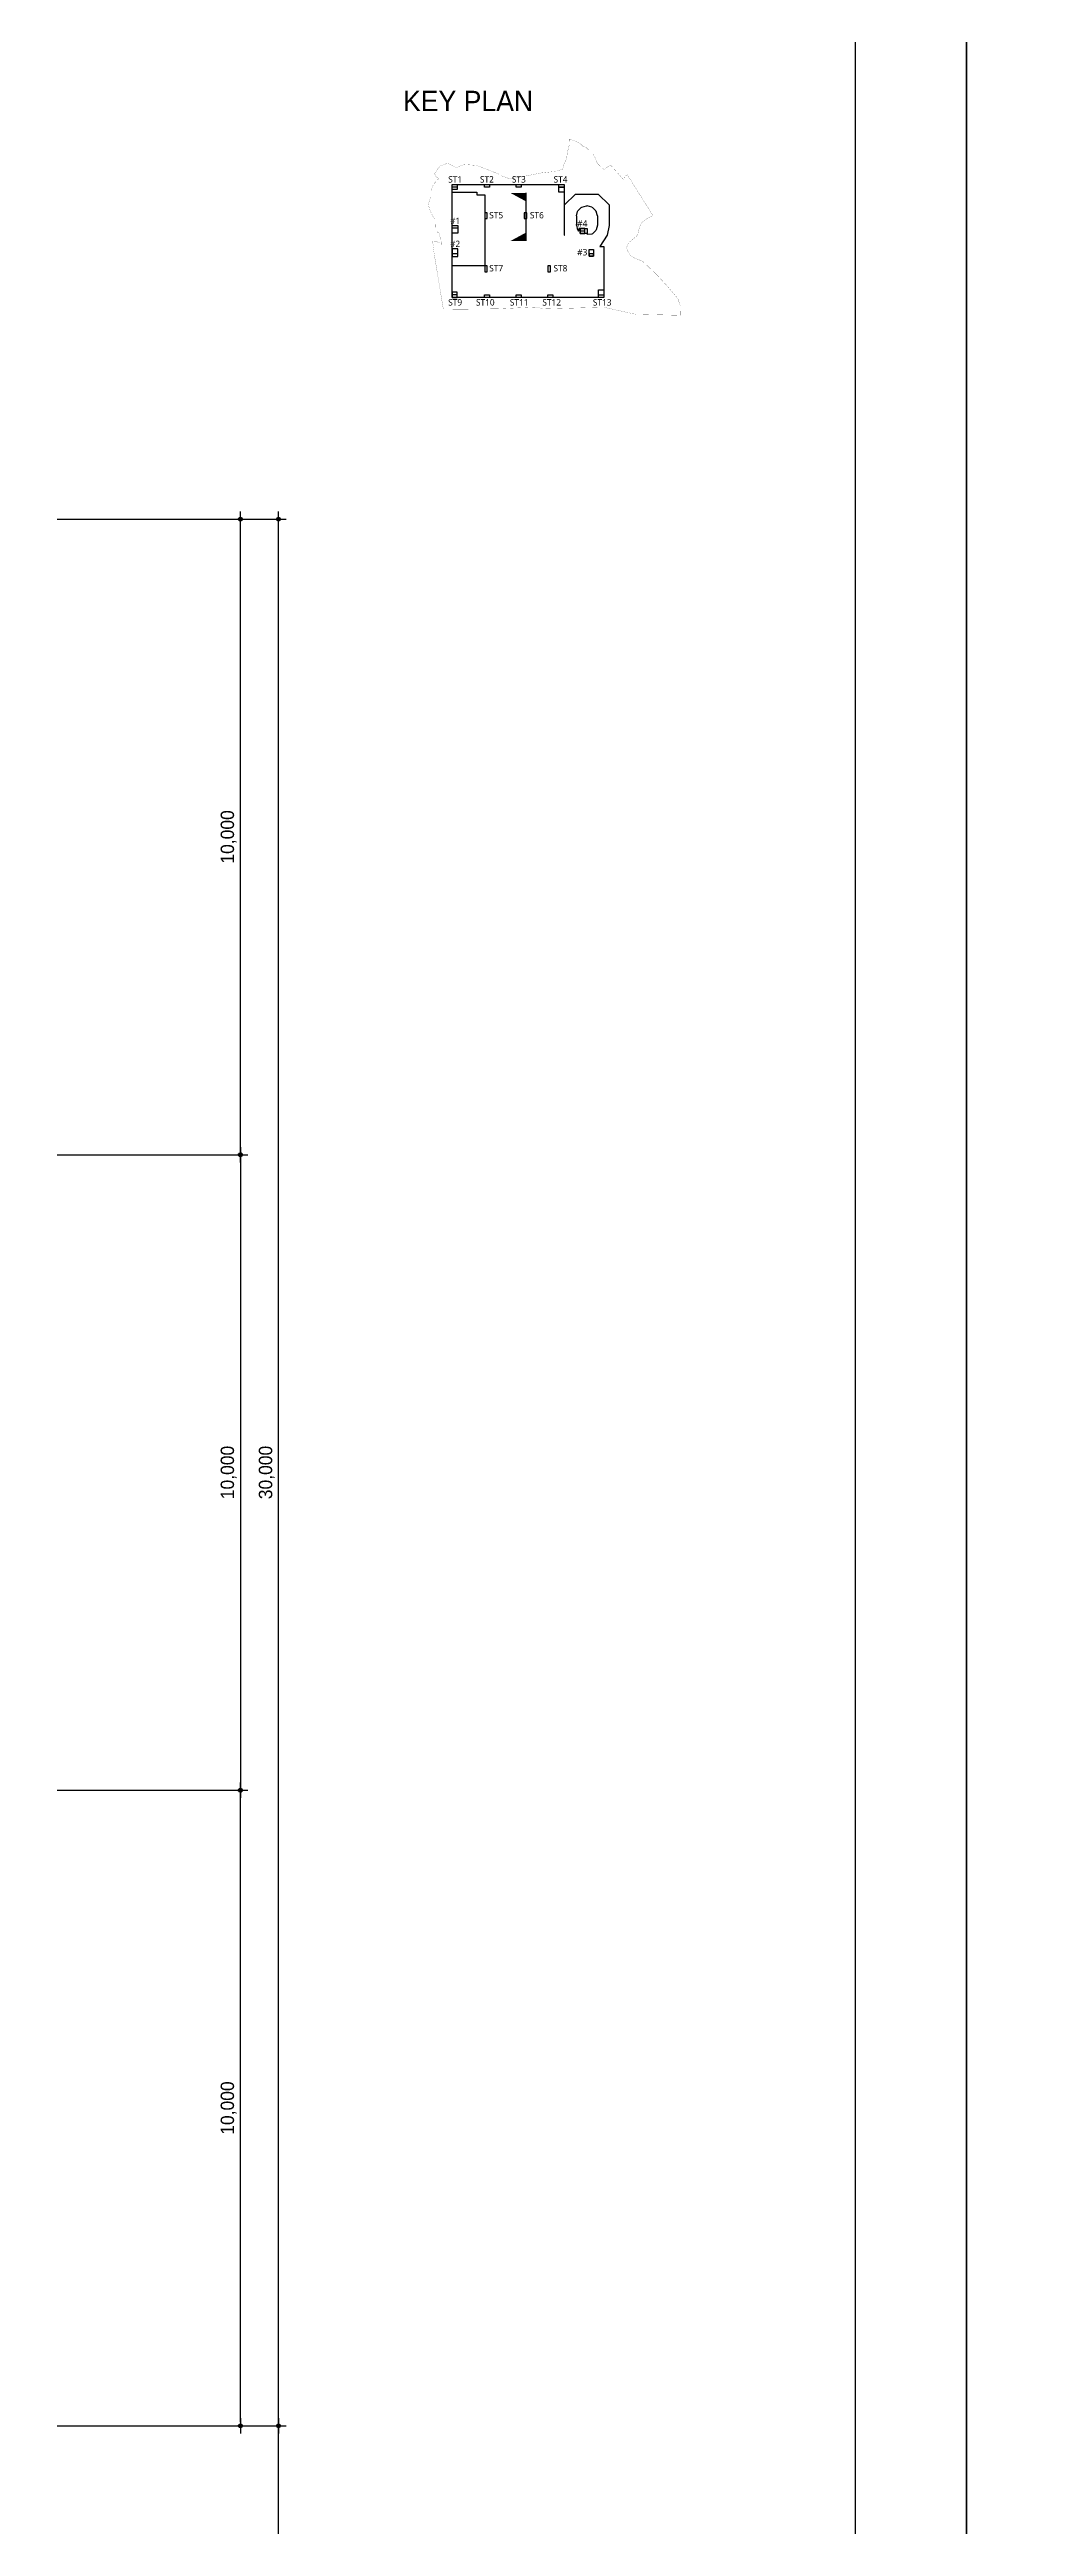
# Model space of a CAD drawing. Header units: millimetres. Extents: x 11948722 to 13111668, y -10771712 to -10232988.
# Drawn here: x 12523746 to 12539089, y -10493287 to -10454315 of the extents above; entities that cross this region are included whole.
import ezdxf
from ezdxf.enums import TextEntityAlignment as Align

# ---------------------------------------------------------------- set-up
doc = ezdxf.new("R2010")
doc.units = ezdxf.units.MM
doc.header["$LTSCALE"] = 150
doc.header["$MEASUREMENT"] = 0
doc.linetypes.add('Xref-계단단면도$0$PHANTOM', pattern=[2.5, 1.25, -0.25, 0.25, -0.25, 0.25, -0.25])
doc.layers.get('0').update_dxf_attribs({"linetype": 'CONTINUOUS'})
doc.layers.get('Defpoints').update_dxf_attribs({"color": 117, "linetype": 'CONTINUOUS'})
for name, color, linetype in [('A-CON', 2, 'CONTINUOUS'), ('Xref-계단단면도$0$3 dim0', 7, 'CONTINUOUS'), ('Xref-계단단면도$0$TE1', 3, 'CONTINUOUS'), ('Xref-계단단면도$0$TEX', 3, 'CONTINUOUS'), ('Xref-계단단면도$0$WALL', 2, 'CONTINUOUS'), ('Xref-계단단면도$0$사업부지', 6, 'CONTINUOUS')]:
    doc.layers.add(name, color=color, linetype=linetype)
doc.styles.add('Xref-계단단면도$0$나눔고딕 Se', font='')
doc.styles.add('나눔고딕 Se', font='NanumGothic.ttf')
doc.styles.get('Xref-계단단면도$0$나눔고딕 Se').set_extended_font_data('Dotum')
doc.dimstyles.new('Xref-계단단면도$0$A1-100', dxfattribs={"dimtxt": 3, "dimasz": 1, "dimexe": 2, "dimexo": 2, "dimgap": 1, "dimtad": 1, "dimdec": 0, "dimzin": 12, "dimdsep": 46, "dimlunit": 6, "dimtxsty": 'Xref-계단단면도$0$나눔고딕 Se', "dimblk1": 'Xref-계단단면도$0$DIMDOT', "dimblk2": 'Xref-계단단면도$0$DIMDOT', "dimsah": 1, "dimcen": -1, "dimdle": 2, "dimclrd": 256, "dimclre": 256, "dimclrt": 3, "dimadec": 0, "dimazin": 0, "dimtfac": 1, "dimtdec": 0, "dimtix": 1, "dimtmove": 2, "dimatfit": 3, "dimldrblk": 'Xref-계단단면도$0$DIMDOT', "dimfxl": 1, "dimtvp": 1, "dimtolj": 1, "dimtzin": 12, "dimlwd": -1, "dimlwe": -1, "dimarcsym": 0})

# ---------------------------------------------------------------- blocks, each defined once
blk = doc.blocks.new('Xref-계단단면도$0$DIMDOT')
at = {"color": 0}
blk.add_line((-2, 0), (2, 0), dxfattribs=at)
for radius in [0.5, 0.25]:
    blk.add_circle((0, 0), radius, dxfattribs=at)
blk = doc.blocks.new('*D248')
at = {"layer": 'Defpoints', "color": 0, "ltscale": 1200}
for p in [(12523746, -10461704), (12527346, -10461704), (12523746, -10491704)]:
    blk.add_point(p, dxfattribs=at)
at = {"layer": 'Xref-계단단면도$0$3 dim0'}
for p, q in [((12523866, -10461704), (12527466, -10461704)), ((12527346, -10491644), (12527346, -10461764)), ((12523866, -10491704), (12527466, -10491704))]:
    blk.add_line(p, q, dxfattribs=at)
at = {"layer": 'Xref-계단단면도$0$3 dim0', "ltscale": 1200, "xscale": 60, "yscale": 60, "zscale": 60}
for p, rotation in [((12527346, -10461704), 90), ((12527346, -10491704), 270)]:
    blk.add_blockref('Xref-계단단면도$0$DIMDOT', p, dxfattribs=dict(at, rotation=rotation))
at = {"layer": 'Xref-계단단면도$0$3 dim0', "color": 3, "ltscale": 1200, "insert": (12527161, -10476704), "char_height": 210, "attachment_point": 5, "rotation": 90, "style": 'Xref-계단단면도$0$나눔고딕 Se'}
blk.add_mtext('\\A1;30,000', dxfattribs=at)
blk = doc.blocks.new('*D249')
at = {"layer": 'Defpoints', "color": 0, "ltscale": 1200}
for p in [(12523746, -10461704), (12526746, -10461704), (12523746, -10471704)]:
    blk.add_point(p, dxfattribs=at)
at = {"layer": 'Xref-계단단면도$0$3 dim0'}
for p, q in [((12523866, -10461704), (12526866, -10461704)), ((12526746, -10471644), (12526746, -10461764)), ((12523866, -10471704), (12526866, -10471704))]:
    blk.add_line(p, q, dxfattribs=at)
at = {"layer": 'Xref-계단단면도$0$3 dim0', "ltscale": 1200, "xscale": 60, "yscale": 60, "zscale": 60}
for p, rotation in [((12526746, -10461704), 90), ((12526746, -10471704), 270)]:
    blk.add_blockref('Xref-계단단면도$0$DIMDOT', p, dxfattribs=dict(at, rotation=rotation))
at = {"layer": 'Xref-계단단면도$0$3 dim0', "color": 3, "ltscale": 1200, "insert": (12526561, -10466704), "char_height": 210, "attachment_point": 5, "rotation": 90, "style": 'Xref-계단단면도$0$나눔고딕 Se'}
blk.add_mtext('\\A1;10,000', dxfattribs=at)
blk = doc.blocks.new('*D250')
at = {"layer": 'Defpoints', "color": 0, "ltscale": 1200}
for p in [(12523746, -10471704), (12523746, -10481704), (12526746, -10481704)]:
    blk.add_point(p, dxfattribs=at)
at = {"layer": 'Xref-계단단면도$0$3 dim0'}
for p, q in [((12523866, -10471704), (12526866, -10471704)), ((12526746, -10471764), (12526746, -10481644)), ((12523866, -10481704), (12526866, -10481704))]:
    blk.add_line(p, q, dxfattribs=at)
at = {"layer": 'Xref-계단단면도$0$3 dim0', "ltscale": 1200, "xscale": 60, "yscale": 60, "zscale": 60}
for p, rotation in [((12526746, -10471704), 90), ((12526746, -10481704), 270)]:
    blk.add_blockref('Xref-계단단면도$0$DIMDOT', p, dxfattribs=dict(at, rotation=rotation))
at = {"layer": 'Xref-계단단면도$0$3 dim0', "color": 3, "ltscale": 1200, "insert": (12526561, -10476704), "char_height": 210, "attachment_point": 5, "rotation": 90, "style": 'Xref-계단단면도$0$나눔고딕 Se'}
blk.add_mtext('\\A1;10,000', dxfattribs=at)
blk = doc.blocks.new('*D251')
at = {"layer": 'Defpoints', "color": 0, "ltscale": 1200}
for p in [(12523746, -10481704), (12526746, -10481704), (12523746, -10491704)]:
    blk.add_point(p, dxfattribs=at)
at = {"layer": 'Xref-계단단면도$0$3 dim0'}
for p, q in [((12523866, -10481704), (12526866, -10481704)), ((12526746, -10491644), (12526746, -10481764)), ((12523866, -10491704), (12526866, -10491704))]:
    blk.add_line(p, q, dxfattribs=at)
at = {"layer": 'Xref-계단단면도$0$3 dim0', "ltscale": 1200, "xscale": 60, "yscale": 60, "zscale": 60}
for p, rotation in [((12526746, -10481704), 90), ((12526746, -10491704), 270)]:
    blk.add_blockref('Xref-계단단면도$0$DIMDOT', p, dxfattribs=dict(at, rotation=rotation))
at = {"layer": 'Xref-계단단면도$0$3 dim0', "color": 3, "ltscale": 1200, "insert": (12526561, -10486704), "char_height": 210, "attachment_point": 5, "rotation": 90, "style": 'Xref-계단단면도$0$나눔고딕 Se'}
blk.add_mtext('\\A1;10,000', dxfattribs=at)
blk = doc.blocks.new('*D257')
at = {"layer": 'Defpoints', "color": 0, "ltscale": 1200}
for p in [(12523746, -10491704), (12527346, -10491704), (12523746, -10501704)]:
    blk.add_point(p, dxfattribs=at)
at = {"layer": 'Xref-계단단면도$0$3 dim0'}
for p, q in [((12523866, -10491704), (12527466, -10491704)), ((12527346, -10501644), (12527346, -10491764)), ((12523866, -10501704), (12527466, -10501704))]:
    blk.add_line(p, q, dxfattribs=at)
at = {"layer": 'Xref-계단단면도$0$3 dim0', "ltscale": 1200, "xscale": 60, "yscale": 60, "zscale": 60}
for p, rotation in [((12527346, -10491704), 90), ((12527346, -10501704), 270)]:
    blk.add_blockref('Xref-계단단면도$0$DIMDOT', p, dxfattribs=dict(at, rotation=rotation))
at = {"layer": 'Xref-계단단면도$0$3 dim0', "color": 3, "ltscale": 1200, "insert": (12527161, -10496704), "char_height": 210, "attachment_point": 5, "rotation": 90, "style": 'Xref-계단단면도$0$나눔고딕 Se'}
blk.add_mtext('\\A1;10,000', dxfattribs=at)
blk = doc.blocks.new('zw$E319')
at = {"layer": 'Xref-계단단면도$0$TEX', "linetype": 'ByBlock'}
blk.add_line((237, 0), (-518, 0), dxfattribs=at)
for points in [[(-518, 0), (-518, 243), (-386, 0)], [(237, 0), (237, 243), (105, 0)]]:
    blk.add_solid(points, dxfattribs=at)
blk = doc.blocks.new('A$C70812429')
at = {"layer": 'Xref-계단단면도$0$WALL', "color": 7}
for p, q in [((289377, -159419), (291069, -153102)), ((289377, -159419), (289377, -171419)), ((289377, -172419), (289377, -171419)), ((291069, -153102), (291569, -152236)), ((291569, -152236), (296194, -147612)), ((296194, -147612), (297060, -147112)), ((297060, -147112), (303377, -145419)), ((303377, -145419), (304377, -145419)), ((310694, -147112), (304377, -145419)), ((310694, -147112), (311560, -147612)), ((316184, -152236), (311560, -147612)), ((316184, -152236), (316684, -153102)), ((318377, -159419), (316684, -153102)), ((318377, -159419), (318377, -160419)), ((318377, -160419), (318377, -171419)), ((318377, -171419), (318377, -172419)), ((289377, -172419), (291091, -178724)), ((291591, -179590), (291091, -178724)), ((291591, -179590), (292103, -180099)), ((292700, -177089), (292700, -179851)), ((294457, -177089), (292700, -177089)), ((304357, -183889), (304357, -185119)), ((310672, -184689), (304377, -185119)), ((311538, -184189), (310672, -184689)), ((316162, -179590), (311538, -184189)), ((316662, -178724), (316162, -179590)), ((318377, -172419), (316662, -178724))]:
    blk.add_line(p, q, dxfattribs=at)
for points in [[(124627, -122919), (117477, -122919), (117477, -115719), (124627, -115719)], [(124627, -119519), (117477, -119519), (117477, -115719), (124627, -115719)], [(162477, -228719), (117477, -228719), (117477, -126519), (151477, -126519), (151477, -130019), (162477, -130069)], [(168977, -119669), (162077, -119669), (162077, -115719), (168977, -115719)], [(212977, -119669), (206077, -119669), (206077, -115719), (212977, -115719)], [(272277, -119669), (265127, -119669), (265127, -115719), (272277, -115719)], [(265127, -119669), (272277, -119669), (272277, -126419), (265127, -126419)], [(162477, -155200), (162477, -163200), (166127, -163200), (166127, -155200)], [(217224, -155200), (217224, -163200), (220874, -163200), (220874, -155200)], [(125477, -183119), (117477, -183119), (117477, -172719), (125477, -172719)], [(125477, -176369), (117477, -176369), (117477, -172719), (125477, -172719)], [(125477, -205119), (117477, -205119), (117477, -215519), (125477, -215519)], [(304377, -183889), (294477, -183889), (294477, -177089), (304377, -177089)], [(300827, -177089), (294477, -177089), (294477, -183889), (300827, -183889)], [(300827, -180639), (294477, -180639), (294477, -183889), (300827, -183889)], [(125477, -211869), (117477, -211869), (117477, -215519), (125477, -215519)], [(162477, -228719), (162477, -236719), (166127, -236719), (166127, -228719)], [(250077, -228719), (250077, -236719), (253727, -236719), (253727, -228719)], [(313027, -215319), (306877, -215319), (306877, -206019), (313027, -206019)], [(313027, -212069), (306877, -212069), (306877, -215319), (313027, -215319)], [(124627, -265219), (117477, -265219), (117477, -272519), (124627, -272519)], [(124627, -268719), (117477, -268719), (117477, -272519), (124627, -272519)], [(162077, -268569), (168977, -268569), (168977, -272519), (162077, -272519)], [(206077, -268569), (212977, -268569), (212977, -272519), (206077, -272519)], [(250077, -268569), (256977, -268569), (256977, -272519), (250077, -272519)], [(320127, -261969), (327277, -261969), (327277, -272519), (320127, -272519)], [(320127, -268719), (327277, -268719), (327277, -272519), (320127, -272519)]]:
    blk.add_lwpolyline(points, close=True, dxfattribs=at)
blk.add_lwpolyline([(327277, -272519), (117477, -272519), (117477, -115719), (272277, -115719), (272277, -186219), (273077, -186219), (273077, -144295), (288252, -129119), (319501, -129119), (334677, -144295), (334677, -172496), (331727, -185965), (321692, -201994), (327277, -201994), (327277, -272519)], dxfattribs=at)
blk.add_arc((292350, -179851), 350, 225.155035, 0, dxfattribs=at)
at = {"layer": 'Xref-계단단면도$0$사업부지', "color": 1, "linetype": 'Xref-계단단면도$0$PHANTOM', "const_width": 189, "flags": 128}
blk.add_lwpolyline([(97778, -182562), (94159, -179240), (94762, -165477), (92418, -162912), (88764, -156063), (85967, -149695), (84751, -143756), (86069, -137823), (88188, -132949), (88235, -124327), (91497, -115888), (98026, -108642), (98784, -107396), (95194, -104952), (93053, -100732), (95975, -96700), (100526, -90421), (111288, -86481), (123099, -92574), (134051, -88243), (151282, -89467), (169234, -96476), (179910, -100643), (187103, -104288), (197773, -108293), (225036, -103011), (239918, -100023), (258939, -97967), (270281, -95108), (271992, -88091), (274658, -83053), (276202, -76809), (276867, -71625), (279724, -60353), (279301, -53218), (288605, -56251), (294513, -59227), (298230, -62774), (302460, -64226), (312409, -73953), (315098, -78534), (318547, -86957), (327224, -95061), (332642, -91564), (336541, -89047), (346711, -100125), (352007, -106284), (353979, -108578), (359555, -101928), (374892, -126588), (390086, -150565), (395380, -159014), (387488, -162906), (379505, -168671), (376096, -176979), (375041, -183641), (373297, -186875), (361715, -196579), (358701, -203210), (360939, -209038), (365022, -214834), (370252, -218059), (380720, -221942), (396324, -236773), (400613, -240850), (407234, -248027), (414278, -255665), (429731, -273646), (433256, -283950), (432893, -297063), (371368, -295615), (327193, -285905), (308632, -286424), (243708, -288288), (234006, -285635), (179591, -288111), (105280, -288771), (91225, -203609), (91599, -199622), (89663, -195448), (94651, -194696), (94653, -194696), (94653, -194696), (94655, -194696), (100506, -196721), (103538, -199201), (98880, -181445), (97778, -182562), (94159, -179240)], close=True, dxfattribs=at)
at = {"layer": 'Defpoints', "style": '나눔고딕 Se'}
for s, p in [('ST1', (121603, -113213)), ('ST2', (165552, -113213)), ('ST3', (209789, -113213)), ('ST4', (267472, -113213)), ('#1', (121603, -170655)), ('ST5', (178387, -162807)), ('ST6', (234705, -162807)), ('#4', (297539, -174248)), ('#2', (121603, -202516)), ('#3', (297539, -214144)), ('ST7', (178387, -236297)), ('ST8', (267286, -236297)), ('ST9', (121603, -283507)), ('ST10', (163364, -283507)), ('ST11', (210218, -283507)), ('ST12', (255180, -283507)), ('ST13', (325089, -283507))]:
    blk.add_text(s, height=8800.7, dxfattribs=at).set_placement(p, align=Align.CENTER)

msp = doc.modelspace()

# ---------------------------------------------------------------- linework, layer by layer
at = {"layer": 'Defpoints', "ltscale": 1200}
for points in [[(12493612.7, -10452136.3), (12538162.7, -10452136.3), (12538162.7, -10515136.3), (12493612.7, -10515136.3)], [(12538162.7, -10452136.3), (12582712.7, -10452136.3), (12582712.7, -10515136.3), (12538162.7, -10515136.3)], [(12495465.7, -10508461.3), (12536415.7, -10508461.3), (12536415.7, -10453936.3), (12495465.7, -10453936.3)]]:
    msp.add_lwpolyline(points, close=True, dxfattribs=at)
at = {"layer": 'Xref-계단단면도$0$사업부지', "color": 1, "linetype": 'Xref-계단단면도$0$PHANTOM', "const_width": 2.14, "flags": 128}
msp.add_lwpolyline([(12529852.3, -10457195.8), (12529811.1, -10457158.1), (12529818, -10457001.7), (12529791.4, -10456972.5), (12529749.8, -10456894.7), (12529718.1, -10456822.4), (12529704.2, -10456754.9), (12529719.2, -10456687.5), (12529743.3, -10456632.1), (12529743.8, -10456534.1), (12529780.9, -10456438.2), (12529855.1, -10456355.9), (12529863.7, -10456341.7), (12529822.9, -10456314), (12529798.6, -10456266), (12529831.8, -10456220.2), (12529883.5, -10456148.8), (12530005.8, -10456104.1), (12530140, -10456173.3), (12530264.4, -10456124.1), (12530460.2, -10456138), (12530664.2, -10456217.6), (12530785.5, -10456265), (12530867.3, -10456306.4), (12530988.5, -10456351.9), (12531298.3, -10456291.9), (12531467.4, -10456257.9), (12531683.5, -10456234.6), (12531812.4, -10456202.1), (12531831.8, -10456122.4), (12531862.1, -10456065.1), (12531879.7, -10455994.2), (12531887.2, -10455935.3), (12531919.7, -10455807.2), (12531914.9, -10455726.1), (12532020.6, -10455760.6), (12532087.7, -10455794.4), (12532130, -10455834.7), (12532178, -10455851.2), (12532291.1, -10455961.7), (12532321.6, -10456013.8), (12532360.8, -10456109.5), (12532459.4, -10456201.6), (12532521, -10456161.8), (12532565.3, -10456133.2), (12532680.8, -10456259.1), (12532741, -10456329.1), (12532763.4, -10456355.2), (12532826.8, -10456279.6), (12533001.1, -10456559.8), (12533173.7, -10456832.2), (12533233.9, -10456928.2), (12533144.2, -10456972.5), (12533053.5, -10457038), (12533014.7, -10457132.4), (12533002.8, -10457208.1), (12532982.9, -10457244.8), (12532851.3, -10457355.1), (12532817.1, -10457430.4), (12532842.5, -10457496.7), (12532888.9, -10457562.5), (12532948.3, -10457599.2), (12533067.3, -10457643.3), (12533244.6, -10457811.8), (12533293.3, -10457858.1), (12533368.6, -10457939.7), (12533448.6, -10458026.5), (12533624.2, -10458230.8), (12533664.2, -10458347.9), (12533660.1, -10458496.9), (12532961, -10458480.4), (12532459.1, -10458370.1), (12532248.2, -10458376), (12531510.4, -10458397.2), (12531400.2, -10458367), (12530781.9, -10458395.2), (12529937.5, -10458402.7), (12529777.8, -10457435), (12529782.1, -10457389.7), (12529760.1, -10457342.2), (12529816.7, -10457333.7), (12529816.8, -10457333.7), (12529816.8, -10457333.7), (12529816.8, -10457333.7), (12529883.3, -10457356.7), (12529917.7, -10457384.9), (12529864.8, -10457183.1), (12529852.3, -10457195.8), (12529811.1, -10457158.1)], close=True, dxfattribs=at)

# ---------------------------------------------------------------- block references
at = {"ltscale": 1200, "rotation": 90}
msp.add_blockref('zw$E319', (12531236.4, -10456809.3), dxfattribs=at)
at = {"layer": 'A-CON', "xscale": 0.01136278695017933, "yscale": 0.01136278695017933, "zscale": 0.01136278695017933}
msp.add_blockref('A$C70812429', (12528741.2, -10455121.4), dxfattribs=at)

# ---------------------------------------------------------------- texts
at = {"layer": 'Xref-계단단면도$0$TE1', "style": 'Xref-계단단면도$0$나눔고딕 Se'}
msp.add_text('KEY PLAN', height=320, dxfattribs=at).set_placement((12529302.9, -10455124.7), align=Align.MIDDLE_LEFT)

# ---------------------------------------------------------------- dimensions: what is measured, and where the dimension line sits
at = {"layer": 'Xref-계단단면도$0$3 dim0'}
for base, p1, p2, angle, picture, middle in [((12527346.5, -10461703.5), (12523746.5, -10491703.5), (12523746.5, -10461703.5), 90, '*D248', (12527161.1, -10476703.5)), ((12526746.5, -10461703.5), (12523746.5, -10471703.5), (12523746.5, -10461703.5), 270, '*D249', (12526561.1, -10466703.5)), ((12526746.5, -10481703.5), (12523746.5, -10471703.5), (12523746.5, -10481703.5), 90, '*D250', (12526561.1, -10476703.5)), ((12526746.5, -10481703.5), (12523746.5, -10491703.5), (12523746.5, -10481703.5), 270, '*D251', (12526561.1, -10486703.5)), ((12527346.5, -10491703.5), (12523746.5, -10501703.5), (12523746.5, -10491703.5), 90, '*D257', (12527161.1, -10496703.5))]:
    dim = msp.add_linear_dim(base=base, p1=p1, p2=p2, angle=angle, dimstyle='Xref-계단단면도$0$A1-100', override={"dimscale": 60, "dimtxt": 3.5}, dxfattribs=at)
    dim.commit()
    dim.dimension.update_dxf_attribs({"geometry": picture, "text_midpoint": middle})

doc.saveas('drawing.dxf')
